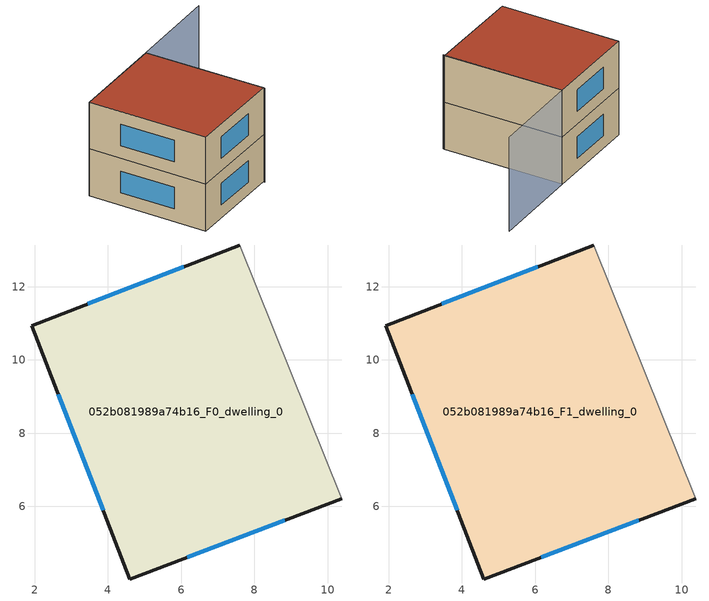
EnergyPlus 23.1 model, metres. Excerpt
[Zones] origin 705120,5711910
052b081989a74b16_F0_dwelling_0
 floor ground (EU_floor_Construction): 7.6,13.14 10.39,6.21 4.6,4.02 1.92,10.94 z0
 wall outside (EU_wall_Construction): 7.6,13.14 1.92,10.94 4.6,4.02 10.39,6.21 z0:3
 wall adiabatic (EU_wall_Construction): 10.39,6.21 7.6,13.14 z0:3
 window (EU_Window_Construction): 6.06,12.54 3.45,11.53 / 6.16,4.61 8.82,5.62 / 2.64,9.07 3.87,5.89 z0.81:2.19
052b081989a74b16_F1_dwelling_0
 floor to 052b081989a74b16_F0_dwelling_0 (EU_floor_Construction): 7.6,13.14 10.39,6.21 4.6,4.02 1.92,10.94 z3
 wall outside (EU_wall_Construction): 7.6,13.14 1.92,10.94 4.6,4.02 10.39,6.21 z3:6
 wall adiabatic (EU_wall_Construction): 10.39,6.21 7.6,13.14 z3:6
 window (EU_Window_Construction): 6.06,12.54 3.45,11.53 / 6.16,4.61 8.82,5.62 / 2.64,9.07 3.87,5.89 z3.81:5.19
 roof outside (EU_roof_Construction): 10.39,6.21 7.6,13.14 1.92,10.94 4.6,4.02 z6
shading: 10.38,6.13 7.6,13.14 / 7.6,13.14 12.99,15.28 z0:6
[Building]
EU S2 Campaign: North Axis=0; Terrain=City; Solar Distribution=FullExterior
[Site:Location]
London: Latitude=51.5; Longitude=-0.5; Time Zone=0; Elevation=25
[SizingPeriod:WeatherFileDays]
AnnualSizingPeriod: Begin Month=1; Begin Day of Month=1; End Month=12; End Day of Month=31; Day of Week for Start Day=Monday; Use Weather File Daylight Saving Period=No; Use Weather File Rain and Snow Indicators=No
[MATERIAL]
EU_InternalMass_Material: Roughness=MediumRough; Thickness=0.1; Conductivity=1; Density=1800; Specific Heat=900; Thermal Absorptance=0.9; Solar Absorptance=0.7; Visible Absorptance=0.7
[MATERIAL:NOMASS] Roughness=MediumRough; Thermal Absorptance=0.9; Solar Absorptance=0.7; Visible Absorptance=0.7
Name | Thermal Resistance
EU_wall_NoMass | 0.727863
EU_roof_NoMass | 0.773354
EU_floor_NoMass | 1.79329
[WINDOWMATERIAL:SIMPLEGLAZINGSYSTEM]
EU_Window_SimpleGlazing: UFactor=2.58614; Solar Heat Gain Coefficient=0.76; Visible Transmittance=0.76
[CONSTRUCTION]
EU_wall_Construction: EU_wall_NoMass
EU_roof_Construction: EU_roof_NoMass
EU_floor_Construction: EU_floor_NoMass
EU_Window_Construction: EU_Window_SimpleGlazing
EU_InternalMass_Construction: EU_InternalMass_Material
[ZONE] Type=1; Multiplier=1; Ceiling Height=autocalculate; Volume=137.15; Floor Area=autocalculate; Part of Total Floor Area=Yes
052b081989a74b16_F0_dwelling_0; 052b081989a74b16_F1_dwelling_0
[INTERNALMASS] Construction=EU_InternalMass_Construction; Surface Area=45.7164
Name | Zone or ZoneList
052b081989a74b16_F0_dwelling_0_EU_InternalMass | 052b081989a74b16_F0_dwelling_0
052b081989a74b16_F1_dwelling_0_EU_InternalMass | 052b081989a74b16_F1_dwelling_0
[OTHEREQUIPMENT] Fuel Type=Electricity; Design Level Calculation Method=Watts/Area; Power per Zone Floor Area=1; Fraction Latent=0; Fraction Radiant=0; Fraction Lost=0; Carbon Dioxide Generation Rate=0; EndUse Subcategory=EU_Step8_InternalGains
Name | Zone or ZoneList or Space or SpaceList | Schedule
EU_Step8_InternalGain_052b081989a74b16_F0_dwelling_0_f000 | 052b081989a74b16_F0_dwelling_0 | EU_Step8_GainSchedule_052b081989a74b16_F0_dwelling_0_f000
EU_Step8_InternalGain_052b081989a74b16_F1_dwelling_0_f000 | 052b081989a74b16_F1_dwelling_0 | EU_Step8_GainSchedule_052b081989a74b16_F1_dwelling_0_f000
[ZONEVENTILATION:DESIGNFLOWRATE] Schedule=EU_AlwaysOn; Design Flow Rate Calculation Method=AirChanges/Hour; Air Changes per Hour=0.484901; Ventilation Type=Natural; Fan Pressure Rise=0; Fan Total Efficiency=1; Constant Term Coefficient=1; Temperature Term Coefficient=0; Velocity Term Coefficient=0; Velocity Squared Term Coefficient=0; Minimum Indoor Temperature=-100; Maximum Indoor Temperature=100; Delta Temperature=-100; Minimum Outdoor Temperature=-100; Maximum Outdoor Temperature=100; Maximum Wind Speed=40
Name | Zone or ZoneList or Space or SpaceList
EU_ConstantAir_052b081989a74b16_F0_dwelling_0 | 052b081989a74b16_F0_dwelling_0
EU_ConstantAir_052b081989a74b16_F1_dwelling_0 | 052b081989a74b16_F1_dwelling_0
[HVACTEMPLATE:THERMOSTAT] Constant Heating Setpoint=20; Constant Cooling Setpoint=50
EU_HeatOnly_052b081989a74b16_F0_dwelling_0; EU_HeatOnly_052b081989a74b16_F1_dwelling_0
[HVACTEMPLATE:ZONE:IDEALLOADSAIRSYSTEM] System Availability Schedule=EU_AlwaysOn; Maximum Heating Supply Air Temperature=50; Minimum Cooling Supply Air Temperature=13; Maximum Heating Supply Air Humidity Ratio=0.0156; Minimum Cooling Supply Air Humidity Ratio=0.0077; Heating Limit=NoLimit; Cooling Limit=NoLimit; Heating Availability Schedule=EU_AlwaysOn; Cooling Availability Schedule=EU_CoolingOff; Dehumidification Control Type=ConstantSensibleHeatRatio; Cooling Sensible Heat Ratio=0.7; Dehumidification Setpoint=60; Humidification Control Type=None; Humidification Setpoint=30; Outdoor Air Method=None; Outdoor Air Flow Rate per Person=0.00944; Outdoor Air Flow Rate per Zone Floor Area=0; Outdoor Air Flow Rate per Zone=0; Demand Controlled Ventilation Type=None; Outdoor Air Economizer Type=NoEconomizer; Heat Recovery Type=None; Sensible Heat Recovery Effectiveness=0.7; Latent Heat Recovery Effectiveness=0.65
Name | Template Thermostat
052b081989a74b16_F0_dwelling_0 | EU_HeatOnly_052b081989a74b16_F0_dwelling_0
052b081989a74b16_F1_dwelling_0 | EU_HeatOnly_052b081989a74b16_F1_dwelling_0
[SIZING:ZONE] Zone Cooling Design Supply Air Temperature Input Method=SupplyAirTemperature; Zone Cooling Design Supply Air Temperature=13; Zone Heating Design Supply Air Temperature Input Method=SupplyAirTemperature; Zone Heating Design Supply Air Temperature=50; Zone Cooling Design Supply Air Humidity Ratio=0.008; Zone Heating Design Supply Air Humidity Ratio=0.008; Cooling Design Air Flow Method=DesignDay; Cooling Design Air Flow Rate=0; Cooling Minimum Air Flow per Zone Floor Area=0.000762; Cooling Minimum Air Flow=0; Cooling Minimum Air Flow Fraction=0.2; Heating Design Air Flow Method=DesignDay; Heating Design Air Flow Rate=0; Heating Maximum Air Flow per Zone Floor Area=0.002032; Heating Maximum Air Flow=0.141576; Heating Maximum Air Flow Fraction=0.3; Account for Dedicated Outdoor Air System=No; Dedicated Outdoor Air System Control Strategy=NeutralSupplyAir; Dedicated Outdoor Air Low Setpoint Temperature for Design=autosize; Dedicated Outdoor Air High Setpoint Temperature for Design=autosize; Zone Load Sizing Method=Sensible Load Only No Latent Load; Zone Latent Cooling Design Supply Air Humidity Ratio Input Method=HumidityRatioDifference; Zone Cooling Design Supply Air Humidity Ratio Difference=0.005; Zone Latent Heating Design Supply Air Humidity Ratio Input Method=HumidityRatioDifference; Zone Humidification Design Supply Air Humidity Ratio Difference=0.005
052b081989a74b16_F0_dwelling_0; 052b081989a74b16_F1_dwelling_0
[SCHEDULE:CONSTANT]
Name | Hourly Value
EU_AlwaysOn | 1
EU_CoolingOff | 0
[SCHEDULE:FILE] Column Number=1; Rows to Skip at Top=0; Number of Hours of Data=8760; Column Separator=Comma; Interpolate to Timestep=No; Minutes per Item=60; Adjust Schedule for Daylight Savings=Yes
Name | File
EU_Step8_GainSchedule_052b081989a74b16_F0_dwelling_0_f000 | ../../schedules/052b081989a74b16/052b081989a74b16_F0_dwelling_0_f000_gain.csv
EU_Step8_GainSchedule_052b081989a74b16_F1_dwelling_0_f000 | ../../schedules/052b081989a74b16/052b081989a74b16_F1_dwelling_0_f000_gain.csv
